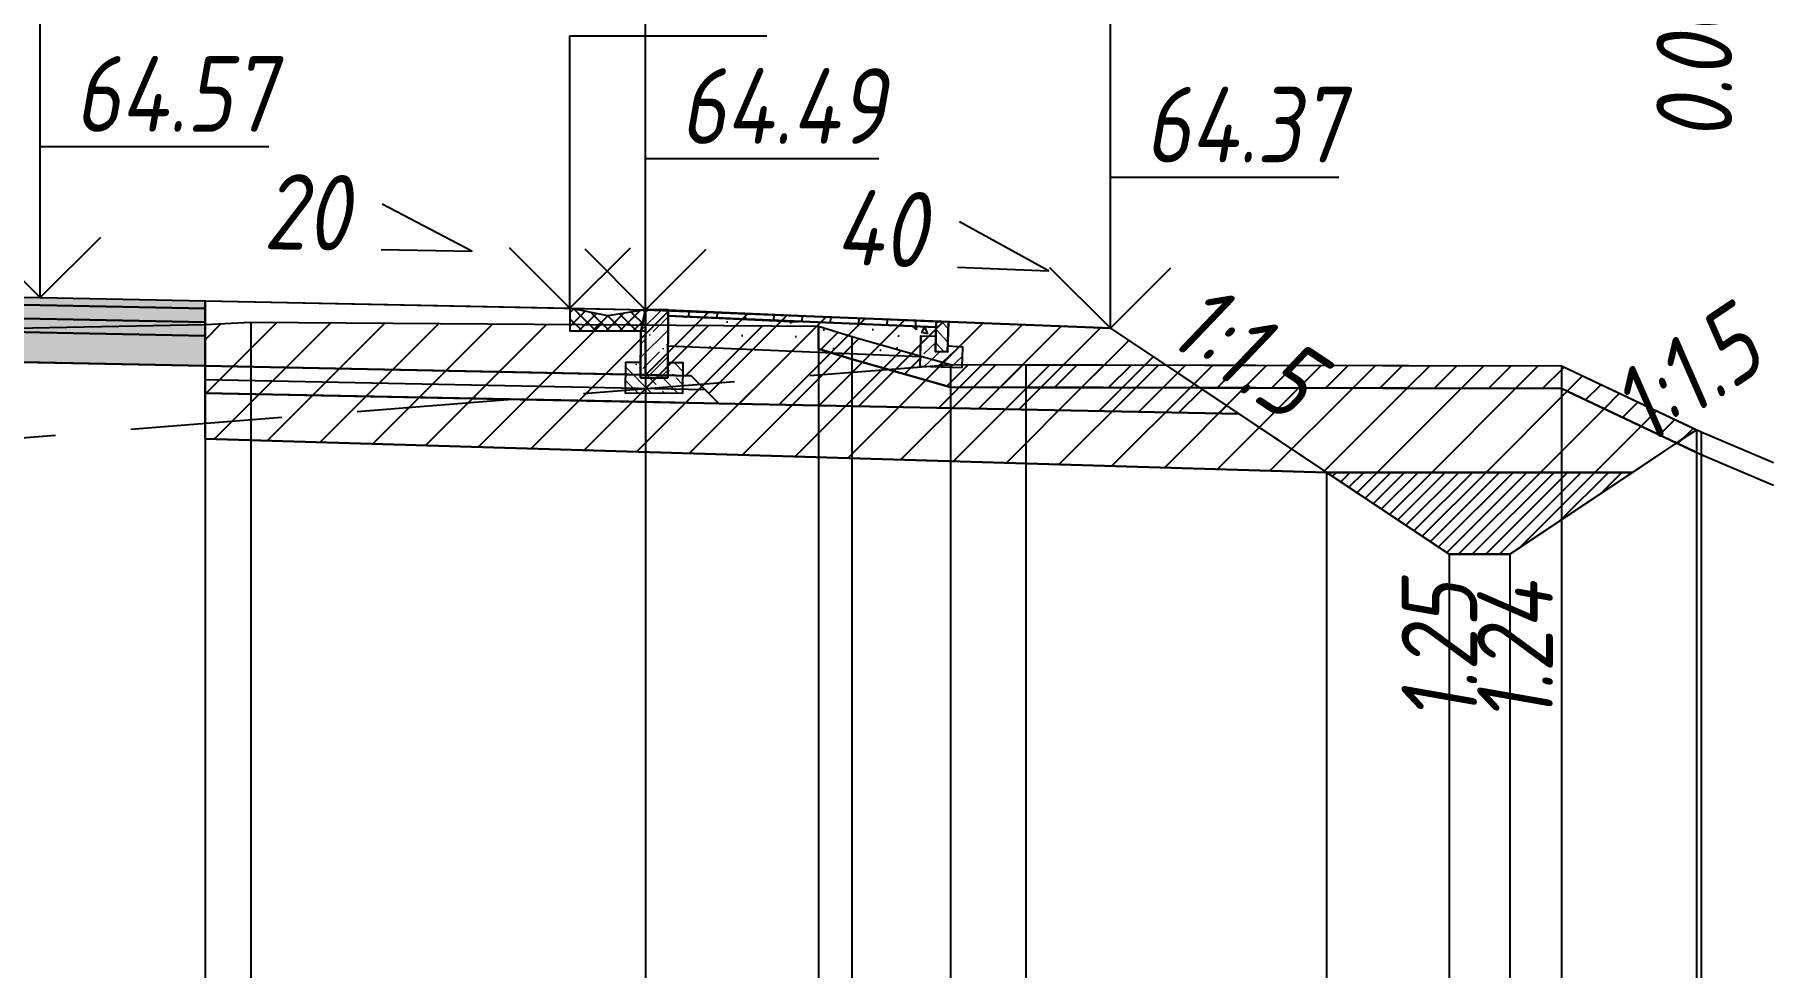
# Model space of a CAD drawing. Extents: x -717 to 1451, y -133302 to 233.
# Drawn here: x -255.3 to -198.2, y -130403 to -130372.2 of the extents above; entities that cross this region are included whole.
import ezdxf
from ezdxf.enums import TextEntityAlignment as Align

# ---------------------------------------------------------------- set-up
doc = ezdxf.new("R2010")
doc.units = 0
doc.linetypes.add('штриховая', pattern=[0.75, 0.5, -0.25])
for name, color, linetype in [('Интерполированный поперечник', 2, 'Continuous'), ('КОД_399', 252, 'Continuous'), ('Контур_0', 7, 'Continuous'), ('Контур_2521', 7, 'Continuous'), ('Контур_2564', 7, 'Continuous'), ('Контур_2660', 7, 'Continuous'), ('Контур_2665', 7, 'Continuous'), ('Контур_400', 7, 'Continuous'), ('Контур_508', 7, 'Continuous'), ('Контур_512', 7, 'Continuous'), ('Контур_513', 7, 'Continuous'), ('Контур_818', 7, 'Continuous'), ('Красный поперечник', 1, 'Continuous'), ('Объём_2501', 7, 'Continuous'), ('Объём_2564', 7, 'Continuous'), ('Объём_2650', 7, 'Continuous'), ('Объём_2660', 7, 'Continuous'), ('Объём_2661', 7, 'Continuous'), ('Объём_2662', 7, 'Continuous'), ('Объём_2663', 7, 'Continuous'), ('Объём_2664', 7, 'Continuous'), ('Объём_2665', 7, 'Continuous'), ('Объём_2666', 7, 'Continuous'), ('Объём_2667', 7, 'Continuous'), ('Объём_2668', 7, 'Continuous'), ('Объём_2669', 7, 'Continuous'), ('Объём_2675', 7, 'Continuous'), ('Объём_2753', 7, 'Continuous'), ('Откосы', 7, 'Continuous'), ('Отметки покрытия', 7, 'Continuous'), ('Рабочие отметки', 7, 'Continuous'), ('Слои выравнивания', 7, 'Continuous'), ('Уклоны проезжей части', 7, 'Continuous'), ('Черный поперечник', 3, 'Continuous')]:
    doc.layers.add(name, color=color, linetype=linetype)
for name, color, linetype, true_color in [('Контур_2540', 2, 'Continuous', 0xffff00), ('Контур_2560', 2, 'Continuous', 0xffff00), ('Контур_2561', 7, 'Continuous', 0xff8040), ('Контур_2562', 3, 'Continuous', 0x00ff00), ('Контур_2563', 7, 'Continuous', 0xff8000), ('Контур_2570', 7, 'Continuous', 0x80ff00), ('Контур_2725', 7, 'Continuous', 0x323232), ('Контур_2736', 4, 'Continuous', 0x00ffff), ('Контур_2737', 4, 'Continuous', 0x00ffff), ('Контур_2738', 4, 'Continuous', 0x00ffff), ('Контур_2739', 4, 'Continuous', 0x00ffff), ('Контур_2741', 4, 'Continuous', 0x00ffff), ('Контур_2742', 4, 'Continuous', 0x00ffff), ('Контур_2743', 4, 'Continuous', 0x00ffff), ('Контур_2744', 7, 'Continuous', 0xa4ffff), ('Контур_2745', 7, 'Continuous', 0xa4ffff), ('Контур_2747', 4, 'Continuous', 0x00ffff), ('Контур_2748', 4, 'Continuous', 0x00ffff), ('Контур_2749', 4, 'Continuous', 0x00ffff), ('Контур_2750', 4, 'Continuous', 0x00ffff), ('Контур_2751', 4, 'Continuous', 0x00ffff), ('Контур_2752', 4, 'Continuous', 0x00ffff), ('Контур_2760', 7, 'Continuous', 0x323232), ('Контур_2761', 7, 'Continuous', 0x323232), ('Контур_2762', 7, 'Continuous', 0x323232), ('Контур_2763', 7, 'Continuous', 0x323232), ('Контур_402', 7, 'Continuous', 0xff6464), ('Контур_703', 4, 'Continuous', 0x00ffff), ('Контур_705', 4, 'Continuous', 0x00ffff), ('Контур_707', 4, 'Continuous', 0x00ffff), ('Контур_720', 131, 'Continuous', 0xaaffff), ('Объём_2500', 7, 'Continuous', 0xc0c0c0), ('Объём_2520', 7, 'Continuous', 0x80ffff), ('Объём_2540', 2, 'Continuous', 0xffff00), ('Объём_2560', 2, 'Continuous', 0xffff00), ('Объём_2561', 7, 'Continuous', 0xff8040), ('Объём_2562', 3, 'Continuous', 0x00ff00), ('Объём_2563', 7, 'Continuous', 0xff8000), ('Объём_2570', 7, 'Continuous', 0x80ff00), ('Объём_2600', 7, 'Continuous', 0x808000), ('Объём_2620', 2, 'Continuous', 0xffff00), ('Объём_2746', 2, 'Continuous', 0xffff00)]:
    doc.layers.add(name, color=color, linetype=linetype, true_color=true_color)
doc.styles.get("Standard").update_dxf_attribs({"font": 'txt', "height": 2.5})
doc.styles.add('М', font='romand.shx', dxfattribs={"width": 0.8, "oblique": 10, "height": 2.5})
doc.dimstyles.new('ISO-25', dxfattribs={"dimtxt": 2.5, "dimasz": 2.5, "dimexe": 1.25, "dimexo": 0.625, "dimtad": 1, "dimtxsty": 'Standard', "dimcen": 2.5, "dimadec": 0, "dimazin": 0, "dimtfac": 1, "dimtmove": 0, "dimatfit": 3, "dimfxl": 1, "dimarcsym": 0})

# ---------------------------------------------------------------- blocks, each defined once
blk = doc.blocks.new('_Oblique')
at = {"color": 0, "linetype": 'ByBlock', "lineweight": -2}
blk.add_line((-0.5, -0.5), (0.5, 0.5), dxfattribs=at)
blk = doc.blocks.new('*D2761')
at = {"color": 0, "lineweight": -2, "transparency": 16777216}
for p, q in [((-235.12, -130380.704), (-235.12, -130355.779)), ((-219.767, -130381.318), (-219.767, -130355.779)), ((-235.12, -130357.029), (-219.767, -130357.029))]:
    blk.add_line(p, q, dxfattribs=at)
at = {"layer": 'Defpoints', "color": 0, "transparency": 16777216}
for p in [(-219.767, -130357.029), (-235.12, -130381.329), (-219.767, -130381.943)]:
    blk.add_point(p, dxfattribs=at)
at = {"color": 0, "lineweight": -2, "transparency": 16777216, "rotation": 180}
blk.add_blockref('_Oblique', (-235.12, -130357.029), dxfattribs=at)
at = {"color": 0, "lineweight": -2, "transparency": 16777216}
blk.add_blockref('_Oblique', (-219.767, -130357.029), dxfattribs=at)
at = {"color": 0, "transparency": 16777216, "insert": (-227.443, -130354.916), "char_height": 2.5, "width": 9.58333, "attachment_point": 5, "style": 'М'}
blk.add_mtext('3,07', dxfattribs=at)
blk = doc.blocks.new('*D2763')
at = {"color": 0, "lineweight": -2, "transparency": 16777216}
for p, q in [((-255.12, -130380.304), (-255.12, -130355.779)), ((-235.12, -130380.704), (-235.12, -130355.779)), ((-255.12, -130357.029), (-235.12, -130357.029))]:
    blk.add_line(p, q, dxfattribs=at)
at = {"layer": 'Defpoints', "color": 0, "transparency": 16777216}
for p in [(-235.12, -130357.029), (-255.12, -130380.929), (-235.12, -130381.329)]:
    blk.add_point(p, dxfattribs=at)
at = {"color": 0, "lineweight": -2, "transparency": 16777216, "rotation": 180}
blk.add_blockref('_Oblique', (-255.12, -130357.029), dxfattribs=at)
at = {"color": 0, "lineweight": -2, "transparency": 16777216}
blk.add_blockref('_Oblique', (-235.12, -130357.029), dxfattribs=at)
at = {"color": 0, "transparency": 16777216, "insert": (-245.12, -130354.916), "char_height": 2.5, "width": 9.16667, "attachment_point": 5, "style": 'М'}
blk.add_mtext('4,00', dxfattribs=at)
blk = doc.blocks.new('*D2765')
at = {"color": 0, "lineweight": -2, "transparency": 16777216}
for p, q in [((-272.62, -130379.954), (-272.62, -130351.779)), ((-255.12, -130380.304), (-255.12, -130351.779)), ((-255.12, -130353.029), (-272.62, -130353.029))]:
    blk.add_line(p, q, dxfattribs=at)
at = {"layer": 'Defpoints', "color": 0, "transparency": 16777216}
for p in [(-272.62, -130353.029), (-272.62, -130380.579), (-255.12, -130380.929)]:
    blk.add_point(p, dxfattribs=at)
at = {"color": 0, "lineweight": -2, "transparency": 16777216, "rotation": 180}
blk.add_blockref('_Oblique', (-272.62, -130353.029), dxfattribs=at)
at = {"color": 0, "lineweight": -2, "transparency": 16777216}
blk.add_blockref('_Oblique', (-255.12, -130353.029), dxfattribs=at)
at = {"color": 0, "transparency": 16777216, "insert": (-263.87, -130350.916), "char_height": 2.5, "width": 9.58333, "attachment_point": 5, "style": 'М'}
blk.add_mtext('3,50', dxfattribs=at)
blk = doc.blocks.new('*D2766')
at = {"color": 0, "lineweight": -2, "transparency": 16777216}
for p, q in [((-255.12, -130380.304), (-255.12, -130351.779)), ((-219.767, -130381.318), (-219.767, -130351.779)), ((-219.767, -130353.029), (-255.12, -130353.029))]:
    blk.add_line(p, q, dxfattribs=at)
at = {"layer": 'Defpoints', "color": 0, "transparency": 16777216}
for p in [(-255.12, -130353.029), (-255.12, -130380.929), (-219.767, -130381.943)]:
    blk.add_point(p, dxfattribs=at)
at = {"color": 0, "lineweight": -2, "transparency": 16777216, "rotation": 180}
blk.add_blockref('_Oblique', (-255.12, -130353.029), dxfattribs=at)
at = {"color": 0, "lineweight": -2, "transparency": 16777216}
blk.add_blockref('_Oblique', (-219.767, -130353.029), dxfattribs=at)
at = {"color": 0, "transparency": 16777216, "insert": (-245.622, -130350.916), "char_height": 2.5, "width": 9.58333, "attachment_point": 5, "style": 'М'}
blk.add_mtext('7,07', dxfattribs=at)
blk = doc.blocks.new('*D2768')
at = {"color": 0, "lineweight": -2, "transparency": 16777216}
for p, q in [((-354.651, -130380.634), (-354.651, -130343.779)), ((-219.767, -130381.318), (-219.767, -130343.779)), ((-354.651, -130345.029), (-219.767, -130345.029))]:
    blk.add_line(p, q, dxfattribs=at)
at = {"layer": 'Defpoints', "color": 0, "transparency": 16777216}
for p in [(-219.767, -130345.029), (-354.651, -130381.259), (-219.767, -130381.943)]:
    blk.add_point(p, dxfattribs=at)
at = {"color": 0, "lineweight": -2, "transparency": 16777216, "rotation": 180}
blk.add_blockref('_Oblique', (-354.651, -130345.029), dxfattribs=at)
at = {"color": 0, "lineweight": -2, "transparency": 16777216}
blk.add_blockref('_Oblique', (-219.767, -130345.029), dxfattribs=at)
at = {"color": 0, "transparency": 16777216, "insert": (-287.209, -130342.916), "char_height": 2.5, "width": 12.5, "attachment_point": 5, "style": 'М'}
blk.add_mtext('26,98', dxfattribs=at)
blk = doc.blocks.new('Тротуар1')
at = {"linetype": 'Continuous', "lineweight": 13}
h = blk.add_hatch(dxfattribs=at)
h.set_pattern_fill('ANSI35', scale=5)
h.set_pattern_definition([(45, (-1541.6927, -4800.4416), (-0.88388348, 0.88388348), []), (45, (-1540.8088, -4800.4416), (-0.88388348, 0.88388348), [1.5625, -0.3125, 0, -0.3125])])
h.paths.add_polyline_path([(-17.72, -0.24), (-18.52, -0.24), (-18.52, -2.24), (-17.72, -2.24)])
at = {"linetype": 'Continuous'}
h = blk.add_hatch(dxfattribs=at)
h.set_pattern_fill('ANSI31', color=256, scale=15, angle=45, style=0)
h.set_pattern_definition([(90, (-1932.1888, -4954.235), (-1.875, 3e-16), [])])
h.paths.add_polyline_path([(0, 0), (-17.72, -0.24), (-17.71, -0.63), (-11.04, -0.58), (0, -0.4)])
at = {"linetype": 'Continuous', "lineweight": 13}
h = blk.add_hatch(dxfattribs=at)
h.set_pattern_fill('ANSI35', scale=5, angle=90)
h.set_pattern_definition([(135, (-1541.6927, -4801.9416), (-0.88388348, -0.88388348), []), (135, (-1541.6927, -4801.0577), (-0.88388348, -0.88388348), [1.5625, -0.3125, 0, -0.3125])])
h.paths.add_polyline_path([(-16.72, -1.24), (-17.72, -1.24), (-17.72, -2.24), (-18.52, -2.24), (-18.52, -1.85), (-19.52, -1.89), (-19.52, -3.24), (-16.72, -3.24)])
at = {"layer": 'КОД_399'}
h = blk.add_hatch(dxfattribs=at)
h.set_pattern_fill('AR-CONC', scale=0.7, angle=45, style=0)
h.set_pattern_definition([(95, (-1932.189, -4954.235), (3.860864, 3.2396496), [0.525, -5.775]), (40, (-1932.189, -4954.235), (-4.409945, 3.036377), [0.42, -4.62]), (145.45144, (-1931.867, -4953.965), (-0.549081, 6.2760265), [0.4461813, -4.907995]), (91.1842, (-1933.179, -4953.245), (6.101854, 4.4632964), [0.7875, -8.6625]), (141.63564, (-1932.67, -4952.873), (-0.1953, 9.447982), [0.669272, -7.361996]), (36.18416, (-1933.179, -4953.245), (-0.1953, 9.447982), [0.63, -6.93]), (66, (-1932.4363, -4952.9975), (4.947401, 0.9616773), [0.525, -5.775]), (11, (-1932.4363, -4952.9975), (-2.38496, 4.793659), [0.42, -4.62]), (116.45144, (-1932.024, -4952.9174), (2.562441, 5.7553363), [0.4461813, -4.907995]), (82.5, (-1932.1888, -4954.235), (-1.5875523, 1.7079287), [0, -4.564, 0, -4.69, 0, -4.6375]), (52.5, (-1932.1888, -4954.235), (-0.6501106, 3.2543661), [0, -2.674, 0, -4.459, 0, -1.7675]), (12.5, (-1933.2926, -4955.3388), (2.7539272, 2.5306453), [0, -1.75, 0, -5.46, 0, -7.245]), (2.5, (-1933.7876, -4955.8337), (2.3911299, 3.3821186), [0, -2.275, 0, -3.626, 0, -5.145])])
h.paths.add_polyline_path([(0, -0.4), (-17.71, -0.63), (-17.72, -1.24), (-16.71, -1.24), (-16.72, -2.62), (-0.07, -2.41)])
at = {"color": 7, "lineweight": 30}
for points in [[(-18.52, -0.24), (-18.52, -2.24), (-17.72, -2.24), (-17.72, -0.24), (-18.52, -0.24)], [(-8.6, -0.53), (0, -0.4)]]:
    blk.add_lwpolyline(points, dxfattribs=at)
for points in [[(0, 0), (-17.72, -0.24), (-17.72, -0.63), (0, -0.4)], [(0, -0.4), (-17.71, -0.63), (-17.72, -1.24), (-16.71, -1.24), (-16.72, -2.62), (-0.07, -2.39)]]:
    blk.add_lwpolyline(points, close=True)
at = {"linetype": 'Continuous'}
blk.add_lwpolyline([(-17.72, -1.24), (-16.72, -1.24), (-16.72, -3.24), (-19.52, -3.24), (-19.52, -1.89), (-18.52, -1.85)], dxfattribs=at)
blk = doc.blocks.new('БР100.30.18')
at = {"linetype": 'Continuous', "lineweight": 13}
h = blk.add_hatch(dxfattribs=at)
h.set_pattern_fill('ANSI35', scale=5)
h.set_pattern_definition([(45, (-1504.996, -4799.2297), (-0.88388348, 0.88388348), []), (45, (-1504.1121, -4799.2297), (-0.88388348, 0.88388348), [1.5625, -0.3125, 0, -0.3125])])
h.paths.add_polyline_path([(0.3, 3.47), (1.8, 3.47), (1.8, -1.03), (0, -1.03), (0, 1.97)])
h = blk.add_hatch(dxfattribs=at)
h.set_pattern_fill('ANSI35', scale=5, angle=90)
h.set_pattern_definition([(135, (-1504.996, -4800.7297), (-0.88388348, -0.88388348), []), (135, (-1504.996, -4799.8458), (-0.88388348, -0.88388348), [1.5625, -0.3125, 0, -0.3125])])
h.paths.add_polyline_path([(-1, -0.03), (0, -0.03), (0, -1.03), (1.8, -1.03), (1.8, -0.03), (2.8, -0.03), (2.8, -2.03), (-1, -2.03)])
at = {"color": 7, "lineweight": 30}
blk.add_lwpolyline([(1.8, -1.03), (0, -1.03), (0, 1.97), (0.3, 3.47), (1.8, 3.47)], close=True, dxfattribs=at)
at = {"linetype": 'Continuous'}
blk.add_lwpolyline([(0, -0.03), (-1, -0.03), (-1, -2.03), (2.8, -2.03), (2.8, -0.03), (1.8, -0.03)], dxfattribs=at)

msp = doc.modelspace()

# ---------------------------------------------------------------- hatches: boundary and pattern name
h = msp.add_hatch()
h.set_pattern_fill('ANSI37', color=256, scale=0.1)
h.set_pattern_definition([(45, (-236.37032, -130381.46674), (-0.22451, 0.22451), []), (135, (-236.37032, -130381.46674), (-0.22451, -0.22451), [])])
h.paths.add_polyline_path([(-237.62, -130381.217), (-237.62, -130381.97), (-235.115, -130381.97), (-235.12, -130381.267), (-236.37, -130381.467)])
at = {"transparency": 33554681}
h = msp.add_hatch(dxfattribs=at)
h.set_pattern_fill('ANGLE', color=256)
h.set_pattern_definition([(0, (0, 0), (0, 6.985), [5.08, -1.905]), (90, (0, 0), (-6.985, 4e-16), [5.08, -1.905])])
h.paths.add_polyline_path([(-201.061, -130385.671), (-200.402, -130385.232), (-200.402, -130385.982)])
at = {"layer": 'Объём_2563'}
h = msp.add_hatch(dxfattribs=at)
h.set_pattern_fill('ANSI31', color=256, scale=0.3)
h.set_pattern_definition([(45, (-488.4435, 11.1618), (-0.673519209, 0.673519209), [])])
h.paths.add_polyline_path([(-232.702, -130384.365), (-233.62, -130383.447), (-235.12, -130383.417), (-235.12, -130381.267), (-219.767, -130381.881), (-215.525, -130384.709)])
at = {"layer": 'Объём_2570'}
h = msp.add_hatch(dxfattribs=at)
h.set_pattern_fill('ANSI31', color=256, scale=0.2)
h.set_pattern_definition([(45, (-488.4435, 11.1618), (-0.449012806, 0.449012806), [])])
h.paths.add_polyline_path([(-200.402, -130385.982), (-204.861, -130383.876), (-225.047, -130383.832), (-228.311, -130382.898), (-229.41, -130382.556), (-229.41, -130381.806), (-228.311, -130382.148), (-225.047, -130383.082), (-204.861, -130383.126), (-200.402, -130385.232)])
at = {"layer": 'Объём_2600'}
h = msp.add_hatch(dxfattribs=at)
h.set_pattern_fill('ANSI31', color=6, scale=0.4)
h.set_pattern_definition([(45, (-488.4435, 11.1618), (-0.898025612, 0.898025612), [])])
h.paths.add_polyline_path([(-212.625, -130386.642), (-249.675, -130385.53), (-249.675, -130381.752), (-248.158, -130381.683), (-229.41, -130381.806), (-229.41, -130382.556), (-228.311, -130382.898), (-225.047, -130383.832), (-204.861, -130383.876), (-201.061, -130385.671), (-202.518, -130386.642)])
h = msp.add_hatch(dxfattribs=at)
h.set_pattern_fill('HONEY', color=5, scale=0.3)
h.paths.add_polyline_path([(-201.061, -130385.671), (-200.402, -130385.232), (-200.402, -130385.982)])
at = {"layer": 'Объём_2620'}
h = msp.add_hatch(dxfattribs=at)
h.set_pattern_fill('ANSI31', color=2, scale=0.1)
h.set_pattern_definition([(45, (-488.4435, 11.16182), (-0.224506403, 0.224506403), [])])
h.paths.add_polyline_path([(-212.625, -130386.642), (-202.518, -130386.642), (-206.571, -130389.344), (-208.571, -130389.344)])
at = {"layer": 'Слои выравнивания'}
for color, points in [(2, [(-284.44, -130380.28), (-272.62, -130380.517), (-259.134, -130380.786), (-255.12, -130380.867), (-249.675, -130380.976), (-249.675, -130381.226), (-255.12, -130381.117), (-259.134, -130381.036), (-272.62, -130380.767), (-284.44, -130380.53)]), (3, [(-284.44, -130380.53), (-272.62, -130380.767), (-259.134, -130381.036), (-255.12, -130381.117), (-249.675, -130381.226), (-249.675, -130381.676), (-255.12, -130381.567), (-259.134, -130381.486), (-272.62, -130381.217), (-284.44, -130380.98)]), (4, [(-284.44, -130380.98), (-272.62, -130381.217), (-259.134, -130381.486), (-255.12, -130381.567), (-249.675, -130381.676), (-249.675, -130382.126), (-255.12, -130382.017), (-259.134, -130381.936), (-272.62, -130381.667), (-284.44, -130381.43)]), (5, [(-284.44, -130381.43), (-272.62, -130381.667), (-259.134, -130381.936), (-255.12, -130382.017), (-249.675, -130382.126), (-249.675, -130383.126), (-255.12, -130383.017), (-259.134, -130382.936), (-272.62, -130382.667), (-284.44, -130382.43)])]:
    msp.add_hatch(color=color, dxfattribs=at).paths.add_polyline_path(points)

# ---------------------------------------------------------------- linework, layer by layer
msp.add_lwpolyline([(-237.62, -130381.217), (-237.62, -130381.97), (-235.115, -130381.97), (-235.12, -130381.267), (-236.37, -130381.467), (-237.62, -130381.217)])
at = {"layer": 'Интерполированный поперечник', "linetype": 'штриховая', "ltscale": 10, "flags": 128}
msp.add_lwpolyline([(-364.271, -130394.073), (-225, -130383.076)], dxfattribs=at)
at = {"layer": 'Контур_0', "flags": 128}
for points in [[(-249.675, -130380.976), (-235.12, -130381.267), (-235.12, -130383.417), (-249.675, -130383.126), (-249.675, -130380.976), (-249.675, -130380.976)], [(-219.767, -130381.881), (-219.767, -130381.881), (-219.767, -130381.881), (-219.767, -130381.881), (-219.767, -130381.881), (-219.767, -130381.881), (-219.767, -130381.881), (-219.767, -130381.881), (-219.767, -130381.881), (-219.767, -130381.881), (-219.767, -130381.881), (-219.767, -130381.881), (-219.767, -130381.881), (-219.767, -130381.881), (-219.767, -130381.881), (-208.571, -130389.344)], [(-219.767, -130381.881), (-219.767, -130381.881), (-219.767, -130381.881), (-219.767, -130381.881), (-219.767, -130381.881), (-219.767, -130381.881), (-219.767, -130381.881), (-219.767, -130381.881), (-219.767, -130381.881), (-219.767, -130381.881), (-219.767, -130381.881), (-219.767, -130381.881), (-219.767, -130381.881), (-219.767, -130381.881), (-219.767, -130381.881), (-208.571, -130389.344), (-206.571, -130389.344), (-200.402, -130385.232), (-200.402, -130385.232), (-200.402, -130385.232), (-200.402, -130385.232), (-200.402, -130385.232), (-200.402, -130385.232), (-200.402, -130385.232), (-200.402, -130385.232), (-200.402, -130385.232), (-200.402, -130385.232), (-200.402, -130385.232), (-200.402, -130385.232), (-200.402, -130385.232)], [(-235.12, -130384.317), (-249.675, -130384.026), (-249.675, -130383.126), (-233.62, -130383.447), (-232.702, -130384.365), (-235.12, -130384.317), (-235.12, -130384.317)], [(-235.12, -130383.417), (-233.62, -130383.447), (-232.702, -130384.365), (-215.525, -130384.709)]]:
    msp.add_lwpolyline(points, dxfattribs=at)
at = {"layer": 'Контур_2521', "color": 250, "flags": 128}
msp.add_lwpolyline([(-249.675, -130383.576), (-233.161, -130383.906)], dxfattribs=at)
at = {"layer": 'Контур_2540', "flags": 128}
msp.add_lwpolyline([(-237.62, -130384.267), (-215.525, -130384.709), (-212.625, -130386.642), (-249.675, -130385.53), (-249.675, -130384.026), (-237.62, -130384.267), (-237.62, -130384.267)], dxfattribs=at)
at = {"layer": 'Контур_2560', "flags": 128}
msp.add_lwpolyline([(-235.12, -130381.267), (-219.767, -130381.881), (-219.767, -130381.881), (-219.767, -130381.881)], dxfattribs=at)
at = {"layer": 'Контур_2561', "flags": 128}
msp.add_lwpolyline([(-235.12, -130381.267), (-235.12, -130381.267), (-219.767, -130381.881), (-219.767, -130381.881), (-235.12, -130381.267)], dxfattribs=at)
at = {"layer": 'Контур_2562', "flags": 128}
msp.add_lwpolyline([(-219.767, -130381.881), (-219.767, -130381.881), (-219.767, -130381.881), (-219.767, -130381.881), (-219.767, -130381.881)], dxfattribs=at)
at = {"layer": 'Контур_2563', "flags": 128}
msp.add_lwpolyline([(-232.702, -130384.365), (-233.62, -130383.447), (-235.12, -130383.417), (-235.12, -130381.267), (-219.767, -130381.881), (-215.525, -130384.709), (-232.702, -130384.365), (-232.702, -130384.365)], dxfattribs=at)
at = {"layer": 'Контур_2564', "flags": 128}
msp.add_lwpolyline([(-235.12, -130381.267), (-219.767, -130381.881)], dxfattribs=at)
at = {"layer": 'Контур_2570', "flags": 128}
msp.add_lwpolyline([(-287.365, -130382.487), (-249.675, -130381.752), (-248.158, -130381.683), (-229.41, -130381.806), (-229.41, -130382.556), (-228.311, -130382.898), (-225.047, -130383.832), (-225.047, -130383.832), (-222.555, -130383.839), (-204.861, -130383.876), (-200.253, -130386.052), (-197.857, -130387.065)], dxfattribs=at)
at = {"layer": 'Контур_2660', "flags": 128}
msp.add_lwpolyline([(-249.675, -130385.53), (-212.625, -130386.642)], dxfattribs=at)
at = {"layer": 'Контур_2665', "flags": 128}
msp.add_lwpolyline([(-219.767, -130381.881), (-219.767, -130381.881)], dxfattribs=at)
at = {"layer": 'Контур_2725', "flags": 128}
msp.add_lwpolyline([(-335.459, -130383.199), (-327.651, -130383.084), (-300.136, -130382.68), (-288.251, -130382.505), (-287.744, -130382.493), (-287.365, -130382.487), (-286.971, -130382.48), (-285.706, -130382.505), (-285.706, -130382.455), (-284.44, -130382.48), (-284.44, -130382.43), (-272.62, -130382.667), (-259.134, -130382.936), (-255.12, -130383.017), (-249.675, -130383.126)], dxfattribs=at)
at = {"layer": 'Контур_2736', "flags": 128}
msp.add_lwpolyline([(-219.767, -130381.881), (-219.767, -130381.881)], dxfattribs=at)
at = {"layer": 'Контур_2737', "flags": 128}
msp.add_lwpolyline([(-219.767, -130381.881), (-219.767, -130381.881)], dxfattribs=at)
at = {"layer": 'Контур_2738', "flags": 128}
msp.add_lwpolyline([(-219.767, -130381.881), (-219.767, -130381.881)], dxfattribs=at)
at = {"layer": 'Контур_2739', "flags": 128}
msp.add_lwpolyline([(-219.767, -130381.881), (-219.767, -130381.881)], dxfattribs=at)
at = {"layer": 'Контур_2741', "flags": 128}
msp.add_lwpolyline([(-200.402, -130385.232), (-200.402, -130385.232)], dxfattribs=at)
at = {"layer": 'Контур_2742', "flags": 128}
msp.add_lwpolyline([(-200.402, -130385.232), (-200.402, -130385.232)], dxfattribs=at)
at = {"layer": 'Контур_2743', "flags": 128}
msp.add_lwpolyline([(-200.402, -130385.232), (-200.402, -130385.232)], dxfattribs=at)
at = {"layer": 'Контур_2744', "flags": 128}
msp.add_lwpolyline([(-200.402, -130385.232), (-200.402, -130385.232)], dxfattribs=at)
msp.add_lwpolyline([(-200.402, -130385.232), (-200.402, -130385.232)], dxfattribs=at)
msp.add_lwpolyline([(-200.402, -130385.232), (-200.402, -130385.232)], dxfattribs=at)
msp.add_lwpolyline([(-200.402, -130385.232), (-200.402, -130385.232)], dxfattribs=at)
msp.add_lwpolyline([(-200.402, -130385.232), (-200.402, -130385.232)], dxfattribs=at)
msp.add_lwpolyline([(-200.402, -130385.232), (-200.402, -130385.232)], dxfattribs=at)
at = {"layer": 'Контур_2745', "flags": 128}
msp.add_lwpolyline([(-219.767, -130381.881), (-219.767, -130381.881)], dxfattribs=at)
msp.add_lwpolyline([(-219.767, -130381.881), (-219.767, -130381.881)], dxfattribs=at)
msp.add_lwpolyline([(-219.767, -130381.881), (-219.767, -130381.881)], dxfattribs=at)
msp.add_lwpolyline([(-219.767, -130381.881), (-219.767, -130381.881)], dxfattribs=at)
msp.add_lwpolyline([(-219.767, -130381.881), (-219.767, -130381.881)], dxfattribs=at)
msp.add_lwpolyline([(-219.767, -130381.881), (-219.767, -130381.881)], dxfattribs=at)
at = {"layer": 'Контур_2747', "flags": 128}
msp.add_lwpolyline([(-219.767, -130381.881), (-219.767, -130381.881)], dxfattribs=at)
at = {"layer": 'Контур_2748', "flags": 128}
msp.add_lwpolyline([(-219.767, -130381.881), (-219.767, -130381.881)], dxfattribs=at)
at = {"layer": 'Контур_2749', "flags": 128}
msp.add_lwpolyline([(-219.767, -130381.881), (-219.767, -130381.881)], dxfattribs=at)
at = {"layer": 'Контур_2750', "flags": 128}
msp.add_lwpolyline([(-200.402, -130385.232), (-200.402, -130385.232)], dxfattribs=at)
at = {"layer": 'Контур_2751', "flags": 128}
msp.add_lwpolyline([(-200.402, -130385.232), (-200.402, -130385.232)], dxfattribs=at)
at = {"layer": 'Контур_2752', "flags": 128}
msp.add_lwpolyline([(-200.402, -130385.232), (-200.402, -130385.232)], dxfattribs=at)
at = {"layer": 'Контур_2760', "flags": 128}
msp.add_lwpolyline([(-335.459, -130380.673), (-327.651, -130380.517), (-300.136, -130379.966), (-288.251, -130380.204), (-287.744, -130380.214), (-287.365, -130380.222), (-286.971, -130380.23), (-285.706, -130380.255), (-284.44, -130380.28), (-272.62, -130380.517), (-259.134, -130380.786), (-255.12, -130380.867), (-249.675, -130380.976)], dxfattribs=at)
at = {"layer": 'Контур_2761', "flags": 128}
msp.add_lwpolyline([(-335.459, -130380.923), (-327.651, -130380.767), (-300.136, -130380.216), (-288.251, -130380.454), (-287.744, -130380.464), (-287.365, -130380.472), (-286.971, -130380.48), (-285.706, -130380.505), (-284.44, -130380.53), (-272.62, -130380.767), (-259.134, -130381.036), (-255.12, -130381.117), (-249.675, -130381.226)], dxfattribs=at)
at = {"layer": 'Контур_2762', "flags": 128}
msp.add_lwpolyline([(-335.459, -130381.373), (-327.651, -130381.217), (-300.136, -130380.666), (-288.251, -130380.904), (-287.744, -130380.914), (-287.365, -130380.922), (-286.971, -130380.93), (-285.706, -130380.955), (-284.44, -130380.98), (-272.62, -130381.217), (-259.134, -130381.486), (-255.12, -130381.567), (-249.675, -130381.676)], dxfattribs=at)
at = {"layer": 'Контур_2763', "flags": 128}
msp.add_lwpolyline([(-335.459, -130381.823), (-327.651, -130381.667), (-300.136, -130381.116), (-288.251, -130381.354), (-287.744, -130381.364), (-287.365, -130381.372), (-286.971, -130381.38), (-285.706, -130381.405), (-284.44, -130381.43), (-272.62, -130381.667), (-259.134, -130381.936), (-255.12, -130382.017), (-249.675, -130382.126)], dxfattribs=at)
at = {"layer": 'Контур_400', "flags": 128}
msp.add_lwpolyline([(-300.136, -130379.966), (-272.62, -130380.517), (-255.12, -130380.867), (-255.12, -130380.867), (-255.12, -130380.867), (-255.12, -130380.867), (-237.62, -130381.217), (-237.62, -130381.217), (-235.12, -130381.267)], dxfattribs=at)
at = {"layer": 'Контур_402', "flags": 128}
msp.add_lwpolyline([(-361.649, -130385.862), (-335.459, -130385.076), (-335.459, -130383.199), (-300.136, -130382.68), (-288.251, -130382.505), (-287.744, -130382.493), (-287.365, -130382.487), (-286.971, -130382.48), (-285.706, -130382.505), (-285.706, -130382.455), (-284.44, -130382.48), (-284.44, -130382.43), (-249.675, -130383.126), (-249.675, -130385.53), (-212.625, -130386.642)], dxfattribs=at)
at = {"layer": 'Контур_508', "flags": 128}
msp.add_lwpolyline([(-383.443, -130400.392), (-361.649, -130385.862), (-335.459, -130385.076), (-335.459, -130383.199), (-300.136, -130382.68), (-288.251, -130382.505), (-287.744, -130382.493), (-287.365, -130382.487), (-286.971, -130382.48), (-285.706, -130382.505), (-285.706, -130382.455), (-284.44, -130382.48), (-284.44, -130382.43), (-249.675, -130383.126), (-249.675, -130385.53), (-212.625, -130386.642), (-208.571, -130389.344), (-206.571, -130389.344), (-200.402, -130385.232)], dxfattribs=at)
at = {"layer": 'Контур_512', "flags": 128}
msp.add_lwpolyline([(-249.675, -130385.53), (-212.625, -130386.642), (-208.571, -130389.344), (-206.571, -130389.344), (-200.402, -130385.232)], dxfattribs=at)
at = {"layer": 'Контур_513', "flags": 128}
msp.add_lwpolyline([(-383.443, -130400.392), (-361.649, -130385.862), (-335.459, -130385.076), (-335.459, -130383.199), (-300.136, -130382.68), (-288.251, -130382.505), (-287.744, -130382.493), (-287.365, -130382.487), (-286.971, -130382.48), (-285.706, -130382.505), (-285.706, -130382.455), (-284.44, -130382.48), (-284.44, -130382.43), (-249.675, -130383.126), (-249.675, -130385.53), (-212.625, -130386.642), (-208.571, -130389.344), (-206.571, -130389.344), (-200.402, -130385.232)], dxfattribs=at)
at = {"layer": 'Контур_703', "flags": 128}
for points in [[(-219.767, -130381.881), (-219.767, -130381.881)], [(-219.767, -130381.881), (-208.571, -130389.344)]]:
    msp.add_lwpolyline(points, dxfattribs=at)
at = {"layer": 'Контур_705', "flags": 128}
msp.add_lwpolyline([(-219.767, -130381.881), (-219.767, -130381.881)], dxfattribs=at)
at = {"layer": 'Контур_707', "flags": 128}
msp.add_lwpolyline([(-206.571, -130389.344), (-200.402, -130385.232)], dxfattribs=at)
at = {"layer": 'Контур_720', "flags": 128}
msp.add_lwpolyline([(-208.571, -130389.344), (-206.571, -130389.344)], dxfattribs=at)
at = {"layer": 'Контур_818', "flags": 128}
msp.add_lwpolyline([(-287.365, -130382.487), (-249.675, -130381.752), (-248.158, -130381.683), (-229.41, -130381.806), (-229.41, -130382.556), (-228.311, -130382.898), (-225.047, -130383.832), (-225.047, -130383.832), (-222.555, -130383.839), (-204.861, -130383.876), (-200.402, -130385.982)], dxfattribs=at)
at = {"layer": 'Красный поперечник'}
for p, q in [((-272.62, -130380.517), (-255.12, -130380.867)), ((-255.12, -130380.867), (-237.62, -130381.217)), ((-237.62, -130381.217), (-235.12, -130381.267)), ((-235.12, -130381.267), (-219.767, -130381.881)), ((-219.767, -130381.881), (-208.571, -130389.344)), ((-249.675, -130385.53), (-249.675, -130423.838)), ((-206.571, -130389.344), (-200.402, -130385.232)), ((-200.402, -130385.232), (-200.402, -130423.838)), ((-212.625, -130386.642), (-212.625, -130423.838)), ((-208.571, -130389.344), (-208.571, -130423.838)), ((-208.571, -130389.344), (-206.571, -130389.344)), ((-206.571, -130389.344), (-206.571, -130423.838))]:
    msp.add_line(p, q, dxfattribs=at)
at = {"layer": 'Объём_2500', "flags": 128}
msp.add_lwpolyline([(-249.675, -130380.976), (-235.12, -130381.267), (-235.12, -130383.417), (-249.675, -130383.126), (-249.675, -130380.976), (-249.675, -130380.976)], dxfattribs=at)
msp.add_lwpolyline([(-249.675, -130380.976), (-235.12, -130381.267), (-235.12, -130383.417), (-249.675, -130383.126), (-249.675, -130380.976), (-249.675, -130380.976)], dxfattribs=at)
at = {"layer": 'Объём_2501', "flags": 128}
for points in [[(-300.136, -130379.966), (-272.62, -130380.517), (-255.12, -130380.867), (-255.12, -130380.867), (-255.12, -130380.867), (-255.12, -130380.867), (-237.62, -130381.217), (-237.62, -130381.217), (-235.12, -130381.267)], [(-255.12, -130380.867), (-237.62, -130381.217), (-237.62, -130381.217), (-235.12, -130381.267)]]:
    msp.add_lwpolyline(points, dxfattribs=at)
at = {"layer": 'Объём_2520', "color": 250, "flags": 128}
msp.add_lwpolyline([(-235.12, -130384.317), (-249.675, -130384.026), (-249.675, -130383.126), (-233.62, -130383.447), (-232.702, -130384.365), (-235.12, -130384.317), (-235.12, -130384.317)], dxfattribs=at)
msp.add_lwpolyline([(-235.12, -130384.317), (-249.675, -130384.026), (-249.675, -130383.126), (-233.62, -130383.447), (-232.702, -130384.365), (-235.12, -130384.317), (-235.12, -130384.317)], dxfattribs=at)
at = {"layer": 'Объём_2540', "flags": 128}
msp.add_lwpolyline([(-237.62, -130384.267), (-215.525, -130384.709), (-212.625, -130386.642), (-249.675, -130385.53), (-249.675, -130384.026), (-237.62, -130384.267), (-237.62, -130384.267)], dxfattribs=at)
msp.add_lwpolyline([(-237.62, -130384.267), (-215.525, -130384.709), (-212.625, -130386.642), (-249.675, -130385.53), (-249.675, -130384.026), (-237.62, -130384.267), (-237.62, -130384.267)], dxfattribs=at)
at = {"layer": 'Объём_2560', "flags": 128}
msp.add_lwpolyline([(-235.12, -130381.267), (-219.767, -130381.881), (-219.767, -130381.881), (-219.767, -130381.881)], dxfattribs=at)
msp.add_lwpolyline([(-235.12, -130381.267), (-219.767, -130381.881), (-219.767, -130381.881), (-219.767, -130381.881)], dxfattribs=at)
at = {"layer": 'Объём_2561', "flags": 128}
msp.add_lwpolyline([(-235.12, -130381.267), (-235.12, -130381.267), (-219.767, -130381.881), (-219.767, -130381.881), (-235.12, -130381.267)], dxfattribs=at)
msp.add_lwpolyline([(-235.12, -130381.267), (-235.12, -130381.267), (-219.767, -130381.881), (-219.767, -130381.881), (-235.12, -130381.267)], dxfattribs=at)
at = {"layer": 'Объём_2562', "flags": 128}
msp.add_lwpolyline([(-219.767, -130381.881), (-219.767, -130381.881), (-219.767, -130381.881), (-219.767, -130381.881), (-219.767, -130381.881)], dxfattribs=at)
msp.add_lwpolyline([(-219.767, -130381.881), (-219.767, -130381.881), (-219.767, -130381.881), (-219.767, -130381.881), (-219.767, -130381.881)], dxfattribs=at)
at = {"layer": 'Объём_2563', "color": 250, "flags": 128}
msp.add_lwpolyline([(-232.702, -130384.365), (-233.62, -130383.447), (-235.12, -130383.417), (-235.12, -130381.267), (-219.767, -130381.881), (-215.525, -130384.709), (-232.702, -130384.365), (-232.702, -130384.365)], dxfattribs=at)
msp.add_lwpolyline([(-232.702, -130384.365), (-233.62, -130383.447), (-235.12, -130383.417), (-235.12, -130381.267), (-219.767, -130381.881), (-215.525, -130384.709), (-232.702, -130384.365), (-232.702, -130384.365)], dxfattribs=at)
at = {"layer": 'Объём_2564', "flags": 128}
msp.add_lwpolyline([(-235.12, -130381.267), (-219.767, -130381.881)], dxfattribs=at)
msp.add_lwpolyline([(-235.12, -130381.267), (-219.767, -130381.881)], dxfattribs=at)
at = {"layer": 'Объём_2570', "flags": 128}
msp.add_lwpolyline([(-200.402, -130385.982), (-204.861, -130383.876), (-225.047, -130383.832), (-228.311, -130382.898), (-229.41, -130382.556), (-229.41, -130381.806), (-228.311, -130382.148), (-225.047, -130383.082), (-204.861, -130383.126), (-200.402, -130385.232), (-200.402, -130385.982), (-200.402, -130385.982)], dxfattribs=at)
msp.add_lwpolyline([(-200.402, -130385.982), (-204.861, -130383.876), (-225.047, -130383.832), (-228.311, -130382.898), (-229.41, -130382.556), (-229.41, -130381.806), (-228.311, -130382.148), (-225.047, -130383.082), (-204.861, -130383.126), (-200.402, -130385.232), (-200.402, -130385.982), (-200.402, -130385.982)], dxfattribs=at)
at = {"layer": 'Объём_2600', "color": 5, "flags": 128}
msp.add_lwpolyline([(-201.061, -130385.671), (-200.402, -130385.232), (-200.402, -130385.982), (-201.061, -130385.671), (-201.061, -130385.671)], dxfattribs=at)
msp.add_lwpolyline([(-201.061, -130385.671), (-200.402, -130385.232), (-200.402, -130385.982), (-201.061, -130385.671), (-201.061, -130385.671)], dxfattribs=at)
at = {"layer": 'Объём_2620', "flags": 128}
msp.add_lwpolyline([(-212.625, -130386.642), (-202.518, -130386.642), (-206.571, -130389.344), (-208.571, -130389.344), (-212.625, -130386.642), (-212.625, -130386.642)], dxfattribs=at)
msp.add_lwpolyline([(-212.625, -130386.642), (-202.518, -130386.642), (-206.571, -130389.344), (-208.571, -130389.344), (-212.625, -130386.642), (-212.625, -130386.642)], dxfattribs=at)
at = {"layer": 'Объём_2650', "color": 6, "flags": 128}
msp.add_lwpolyline([(-212.625, -130386.642), (-249.675, -130385.53), (-249.675, -130381.752), (-248.158, -130381.683), (-229.41, -130381.806), (-229.41, -130382.556), (-228.311, -130382.898), (-225.047, -130383.832), (-204.861, -130383.876), (-201.061, -130385.671), (-202.518, -130386.642), (-212.625, -130386.642), (-212.625, -130386.642)], dxfattribs=at)
msp.add_lwpolyline([(-212.625, -130386.642), (-249.675, -130385.53), (-249.675, -130381.752), (-248.158, -130381.683), (-229.41, -130381.806), (-229.41, -130382.556), (-228.311, -130382.898), (-225.047, -130383.832), (-204.861, -130383.876), (-201.061, -130385.671), (-202.518, -130386.642), (-212.625, -130386.642), (-212.625, -130386.642)], dxfattribs=at)
at = {"layer": 'Объём_2660', "flags": 128}
msp.add_lwpolyline([(-249.675, -130385.53), (-212.625, -130386.642)], dxfattribs=at)
msp.add_lwpolyline([(-249.675, -130385.53), (-212.625, -130386.642)], dxfattribs=at)
at = {"layer": 'Объём_2661', "flags": 128}
msp.add_lwpolyline([(-219.767, -130381.881), (-212.625, -130386.642)], dxfattribs=at)
msp.add_lwpolyline([(-219.767, -130381.881), (-212.625, -130386.642)], dxfattribs=at)
at = {"layer": 'Объём_2662', "flags": 128}
msp.add_lwpolyline([(-202.518, -130386.642), (-200.402, -130385.232)], dxfattribs=at)
msp.add_lwpolyline([(-202.518, -130386.642), (-200.402, -130385.232)], dxfattribs=at)
at = {"layer": 'Объём_2663', "flags": 128}
for points in [[(-212.625, -130386.642), (-208.571, -130389.344)], [(-212.625, -130386.642), (-208.571, -130389.344)], [(-206.571, -130389.344), (-202.518, -130386.642)], [(-206.571, -130389.344), (-202.518, -130386.642)]]:
    msp.add_lwpolyline(points, dxfattribs=at)
at = {"layer": 'Объём_2664', "flags": 128}
msp.add_lwpolyline([(-208.571, -130389.344), (-206.571, -130389.344)], dxfattribs=at)
msp.add_lwpolyline([(-208.571, -130389.344), (-206.571, -130389.344)], dxfattribs=at)
at = {"layer": 'Объём_2665', "flags": 128}
msp.add_lwpolyline([(-219.767, -130381.881), (-219.767, -130381.881)], dxfattribs=at)
msp.add_lwpolyline([(-219.767, -130381.881), (-219.767, -130381.881)], dxfattribs=at)
at = {"layer": 'Объём_2666', "flags": 128}
msp.add_lwpolyline([(-219.767, -130381.881), (-219.767, -130381.881)], dxfattribs=at)
msp.add_lwpolyline([(-219.767, -130381.881), (-219.767, -130381.881)], dxfattribs=at)
at = {"layer": 'Объём_2667', "flags": 128}
for points in [[(-219.767, -130381.881), (-219.767, -130381.881)], [(-219.767, -130381.881), (-219.767, -130381.881)], [(-200.402, -130385.232), (-200.402, -130385.232)], [(-200.402, -130385.232), (-200.402, -130385.232)]]:
    msp.add_lwpolyline(points, dxfattribs=at)
at = {"layer": 'Объём_2668', "flags": 128}
for points in [[(-219.767, -130381.881), (-219.767, -130381.881)], [(-219.767, -130381.881), (-219.767, -130381.881)], [(-200.402, -130385.232), (-200.402, -130385.232)], [(-200.402, -130385.232), (-200.402, -130385.232)]]:
    msp.add_lwpolyline(points, dxfattribs=at)
at = {"layer": 'Объём_2669', "flags": 128}
for points in [[(-219.767, -130381.881), (-219.767, -130381.881)], [(-219.767, -130381.881), (-219.767, -130381.881)], [(-200.402, -130385.232), (-200.402, -130385.232)], [(-200.402, -130385.232), (-200.402, -130385.232)]]:
    msp.add_lwpolyline(points, dxfattribs=at)
at = {"layer": 'Объём_2675', "flags": 128}
for points in [[(-219.767, -130381.881), (-219.767, -130381.881)], [(-219.767, -130381.881), (-219.767, -130381.881)], [(-219.767, -130381.881), (-219.767, -130381.881)], [(-219.767, -130381.881), (-219.767, -130381.881)], [(-219.767, -130381.881), (-219.767, -130381.881)], [(-219.767, -130381.881), (-219.767, -130381.881)], [(-219.767, -130381.881), (-219.767, -130381.881)], [(-219.767, -130381.881), (-219.767, -130381.881)], [(-219.767, -130381.881), (-219.767, -130381.881)], [(-219.767, -130381.881), (-219.767, -130381.881)], [(-219.767, -130381.881), (-219.767, -130381.881)], [(-219.767, -130381.881), (-219.767, -130381.881)], [(-200.402, -130385.232), (-200.402, -130385.232)], [(-200.402, -130385.232), (-200.402, -130385.232)], [(-200.402, -130385.232), (-200.402, -130385.232)], [(-200.402, -130385.232), (-200.402, -130385.232)], [(-200.402, -130385.232), (-200.402, -130385.232)], [(-200.402, -130385.232), (-200.402, -130385.232)], [(-200.402, -130385.232), (-200.402, -130385.232)], [(-200.402, -130385.232), (-200.402, -130385.232)], [(-200.402, -130385.232), (-200.402, -130385.232)], [(-200.402, -130385.232), (-200.402, -130385.232)], [(-200.402, -130385.232), (-200.402, -130385.232)], [(-200.402, -130385.232), (-200.402, -130385.232)]]:
    msp.add_lwpolyline(points, dxfattribs=at)
at = {"layer": 'Объём_2746', "flags": 128}
msp.add_lwpolyline([(-248.158, -130381.683), (-229.41, -130381.806), (-229.41, -130382.556), (-228.311, -130382.898), (-225.047, -130383.832), (-216.812, -130383.851), (-212.625, -130386.642), (-249.675, -130385.53), (-249.675, -130381.752), (-248.158, -130381.683), (-248.158, -130381.683)], dxfattribs=at)
msp.add_lwpolyline([(-248.158, -130381.683), (-229.41, -130381.806), (-229.41, -130382.556), (-228.311, -130382.898), (-225.047, -130383.832), (-216.812, -130383.851), (-212.625, -130386.642), (-249.675, -130385.53), (-249.675, -130381.752), (-248.158, -130381.683), (-248.158, -130381.683)], dxfattribs=at)
at = {"layer": 'Объём_2753', "flags": 128}
msp.add_lwpolyline([(-249.675, -130380.976), (-249.675, -130380.976)], dxfattribs=at)
msp.add_lwpolyline([(-249.675, -130380.976), (-249.675, -130380.976)], dxfattribs=at)
at = {"layer": 'Откосы', "color": 1, "flags": 128}
for points in [[(-243.857, -130379.275), (-240.858, -130379.335), (-243.827, -130377.775)], [(-224.812, -130379.859), (-221.814, -130379.979), (-224.752, -130378.36)]]:
    msp.add_lwpolyline(points, dxfattribs=at)
at = {"layer": 'Отметки покрытия', "color": 1}
for p, q in [((-237.62, -130381.217), (-237.62, -130372.217)), ((-237.62, -130372.217), (-231.12, -130372.217)), ((-255.12, -130380.867), (-255.12, -130375.867)), ((-255.12, -130375.867), (-247.57, -130375.867)), ((-235.12, -130381.267), (-235.12, -130376.267)), ((-235.12, -130376.267), (-227.42, -130376.267)), ((-219.767, -130381.881), (-219.767, -130376.881)), ((-219.767, -130376.881), (-212.217, -130376.881)), ((-255.12, -130380.867), (-257.12, -130378.867)), ((-255.12, -130380.867), (-253.12, -130378.867)), ((-237.62, -130381.217), (-239.62, -130379.217)), ((-237.62, -130381.217), (-235.62, -130379.217)), ((-235.12, -130381.267), (-237.12, -130379.267)), ((-235.12, -130381.267), (-233.12, -130379.267)), ((-219.767, -130381.881), (-221.767, -130379.881)), ((-219.767, -130381.881), (-217.767, -130379.881))]:
    msp.add_line(p, q, dxfattribs=at)
at = {"layer": 'Слои выравнивания'}
for p, q in [((-249.675, -130380.976), (-249.675, -130423.838)), ((-235.12, -130381.267), (-235.12, -130423.838))]:
    msp.add_line(p, q, dxfattribs=at)
at = {"layer": 'Слои выравнивания', "color": 2, "flags": 128}
msp.add_lwpolyline([(-284.44, -130380.28), (-272.62, -130380.517), (-259.134, -130380.786), (-255.12, -130380.867), (-249.675, -130380.976), (-249.675, -130381.226), (-255.12, -130381.117), (-259.134, -130381.036), (-272.62, -130380.767), (-284.44, -130380.53)], close=True, dxfattribs=at)
at = {"layer": 'Слои выравнивания', "color": 3, "flags": 128}
msp.add_lwpolyline([(-284.44, -130380.53), (-272.62, -130380.767), (-259.134, -130381.036), (-255.12, -130381.117), (-249.675, -130381.226), (-249.675, -130381.676), (-255.12, -130381.567), (-259.134, -130381.486), (-272.62, -130381.217), (-284.44, -130380.98)], close=True, dxfattribs=at)
at = {"layer": 'Слои выравнивания', "color": 4, "flags": 128}
msp.add_lwpolyline([(-284.44, -130380.98), (-272.62, -130381.217), (-259.134, -130381.486), (-255.12, -130381.567), (-249.675, -130381.676), (-249.675, -130382.126), (-255.12, -130382.017), (-259.134, -130381.936), (-272.62, -130381.667), (-284.44, -130381.43)], close=True, dxfattribs=at)
at = {"layer": 'Слои выравнивания', "color": 5, "flags": 128}
msp.add_lwpolyline([(-284.44, -130381.43), (-272.62, -130381.667), (-259.134, -130381.936), (-255.12, -130382.017), (-249.675, -130382.126), (-249.675, -130383.126), (-255.12, -130383.017), (-259.134, -130382.936), (-272.62, -130382.667), (-284.44, -130382.43)], close=True, dxfattribs=at)
at = {"layer": 'Черный поперечник', "color": 7}
for p, q in [((-248.158, -130381.683), (-248.158, -130423.838)), ((-249.675, -130381.752), (-249.675, -130423.838)), ((-229.41, -130381.806), (-229.41, -130423.838)), ((-228.311, -130382.148), (-228.311, -130423.838)), ((-225.047, -130383.082), (-225.047, -130423.838)), ((-222.555, -130383.089), (-222.555, -130423.838)), ((-204.861, -130383.126), (-204.861, -130423.838)), ((-200.253, -130385.302), (-200.253, -130423.838))]:
    msp.add_line(p, q, dxfattribs=at)
at = {"layer": 'Черный поперечник', "flags": 128}
msp.add_lwpolyline([(-287.365, -130382.487), (-249.675, -130381.752), (-248.158, -130381.683), (-229.41, -130381.806), (-228.311, -130382.148), (-225.047, -130383.082), (-222.555, -130383.089), (-204.861, -130383.126), (-200.253, -130385.302), (-197.857, -130386.315)], dxfattribs=at)

# ---------------------------------------------------------------- block references
at = {"lineweight": 18, "xscale": 0.4999999999999999, "yscale": 0.4999999999999999, "zscale": 0.4999999999999999, "rotation": 359.545597594053}
msp.add_blockref('БР100.30.18', (-235.284, -130382.999), dxfattribs=at)
at = {"xscale": -0.4999999999999988, "yscale": 0.4999999999999987, "zscale": 0.4999999999999988, "rotation": 358.3177751934804}
msp.add_blockref('Тротуар1', (-234.37, -130381.273), dxfattribs=at)

# ---------------------------------------------------------------- texts
at = {"layer": 'Отметки покрытия', "color": 1, "style": 'М', "oblique": 10, "width": 0.8}
for s, p in [('64.57', (-253.979, -130376.135)), ('64.49', (-233.979, -130376.535)), ('64.37', (-218.626, -130377.15))]:
    msp.add_text(s, height=2.5, dxfattribs=at).set_placement(p, align=Align.BOTTOM_LEFT)
at = {"layer": 'Рабочие отметки', "color": 1, "style": 'М', "oblique": 10, "width": 0.8}
msp.add_text('0.00', height=2.5, rotation=90, dxfattribs=at).set_placement((-200.48, -130375.662), align=Align.MIDDLE_LEFT)
for s, p in [('1.25', (-208.899, -130390.275)), ('1.24', (-206.399, -130390.275))]:
    msp.add_text(s, height=2.5, rotation=90, dxfattribs=at).set_placement(p, align=Align.MIDDLE_RIGHT)
at = {"layer": 'Уклоны проезжей части', "color": 1, "style": 'М', "oblique": 10, "width": 0.8}
for s, rotation, p in [('20', 358.8542, (-246.35, -130380.042)), ('40', 357.7094, (-227.403, -130380.575)), ('1:1.5', 326.3099, (-216.363, -130384.29)), ('1:1.5', 33.6901, (-199.622, -130385.082))]:
    msp.add_text(s, height=2.5, rotation=rotation, dxfattribs=at).set_placement(p, align=Align.BOTTOM_CENTER)

# ---------------------------------------------------------------- dimensions: what is measured, and where the dimension line sits
at = {"color": 5}
for base, p1, p2, picture, middle in [((-219.767, -130345.029), (-354.651, -130381.259), (-219.767, -130381.943), '*D2768', (-287.209, -130342.916)), ((-235.12, -130357.029), (-255.12, -130380.929), (-235.12, -130381.329), '*D2763', (-245.12, -130354.916)), ((-219.767, -130357.029), (-235.12, -130381.329), (-219.767, -130381.943), '*D2761', (-227.443, -130354.916))]:
    dim = msp.add_linear_dim(base=base, p1=p1, p2=p2, angle=180, dimstyle='ISO-25', override={"dimasz": 1, "dimlfac": 0.2, "dimzin": 0, "dimtxsty": 'М', "dimblk1": 'Oblique', "dimblk2": 'Oblique', "dimsah": 1}, dxfattribs=at)
    dim.commit()
    dim.dimension.update_dxf_attribs({"geometry": picture, "text_midpoint": middle})
dim = msp.add_linear_dim(base=(-272.62, -130353.029), p1=(-255.12, -130380.929), p2=(-272.62, -130380.579), dimstyle='ISO-25', override={"dimasz": 1, "dimlfac": 0.2, "dimzin": 0, "dimtxsty": 'М', "dimblk1": 'Oblique', "dimblk2": 'Oblique', "dimsah": 1}, dxfattribs=at)
dim.commit()
dim.dimension.update_dxf_attribs({"geometry": '*D2765', "text_midpoint": (-263.87, -130350.916)})
dim = msp.add_linear_dim(base=(-255.12, -130353.029), p1=(-219.767, -130381.943), p2=(-255.12, -130380.929), dimstyle='ISO-25', override={"dimasz": 1, "dimlfac": 0.2, "dimzin": 0, "dimtxsty": 'М', "dimblk1": 'Oblique', "dimblk2": 'Oblique', "dimsah": 1}, dxfattribs=at)
dim.commit()
dim.dimension.update_dxf_attribs({"geometry": '*D2766', "text_midpoint": (-245.622, -130353.029), "dimtype": 160})

doc.saveas('drawing.dxf')
